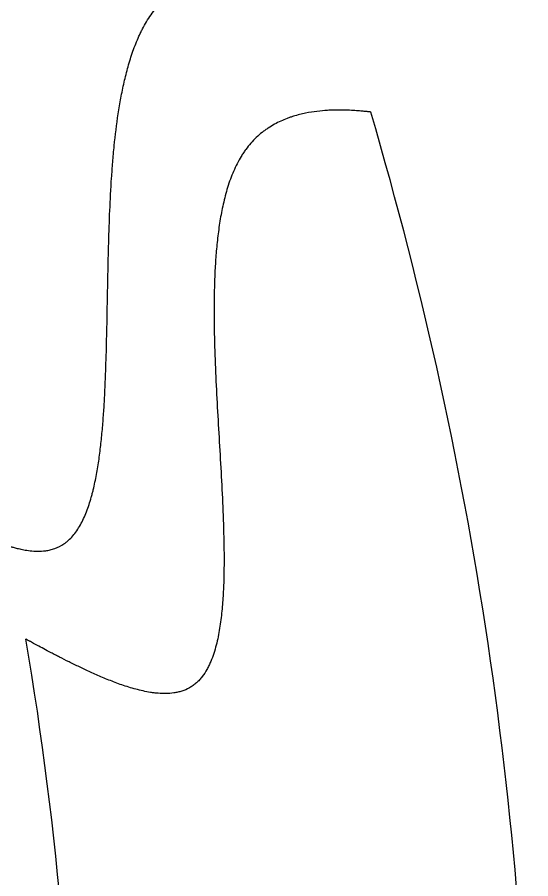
# Model space of a CAD drawing. Extents: x 0 to 1128, y 0 to 827.
# Drawn here: x 311.81 to 325.33, y 228.2 to 250.89 of the extents above; entities that cross this region are included whole.
import ezdxf

# ---------------------------------------------------------------- set-up
doc = ezdxf.new("R2010")
doc.units = 0
doc.header["$LTSCALE"] = 10
doc.header["$MEASUREMENT"] = 0
doc.layers.add('1', color=7, linetype='CONTINUOUS')

msp = doc.modelspace()

# ---------------------------------------------------------------- linework, layer by layer
at = {"layer": '1', "color": 7, "linetype": 'Continuous', "lineweight": -3}
for radius, end in [(103.37, 16.41447), (91.37, 9.657)]:
    msp.add_arc((221.963, 219.186), radius, 0, end, dxfattribs=at)
for points, knots in [([(311.586, 236.969), (311.586, 236.969), (311.597, 236.966), (311.63, 236.955), (311.673, 236.942), (311.7, 236.935), (311.764, 236.917), (311.801, 236.907), (311.865, 236.892), (311.887, 236.887), (311.935, 236.877), (311.959, 236.872), (312.037, 236.857), (312.093, 236.848), (312.213, 236.835), (312.278, 236.83), (312.414, 236.829), (312.487, 236.832), (312.6, 236.848), (312.639, 236.855), (312.699, 236.869), (312.719, 236.874), (312.759, 236.886), (312.779, 236.892), (312.88, 236.928), (312.962, 236.968), (313.063, 237.037), (313.083, 237.052), (313.123, 237.084), (313.143, 237.101), (313.201, 237.153), (313.239, 237.192), (313.311, 237.276), (313.346, 237.321), (313.412, 237.418), (313.444, 237.47), (313.505, 237.578), (313.534, 237.634), (313.587, 237.75), (313.612, 237.809), (313.683, 237.991), (313.725, 238.118), (313.771, 238.281), (313.78, 238.314), (313.797, 238.38), (313.822, 238.479), (313.845, 238.579), (313.888, 238.78), (313.913, 238.916), (313.957, 239.188), (313.976, 239.325), (314.01, 239.6), (314.025, 239.738), (314.052, 240.016), (314.064, 240.155), (314.085, 240.435), (314.095, 240.575), (314.111, 240.856), (314.118, 240.997), (314.131, 241.278), (314.137, 241.419), (314.152, 241.842), (314.16, 242.125), (314.173, 242.69), (314.179, 242.973), (314.189, 243.539), (314.194, 243.822), (314.206, 244.388), (314.212, 244.671), (314.228, 245.238), (314.238, 245.521), (314.262, 246.088), (314.277, 246.371), (314.306, 246.796), (314.316, 246.938), (314.339, 247.221), (314.352, 247.363), (314.395, 247.787), (314.429, 248.069), (314.492, 248.489), (314.516, 248.628), (314.567, 248.906), (314.595, 249.044), (314.658, 249.319), (314.692, 249.456), (314.769, 249.728), (314.811, 249.863), (314.906, 250.131), (314.958, 250.263), (315.033, 250.427), (315.048, 250.46), (315.08, 250.525), (315.096, 250.557), (315.146, 250.653), (315.181, 250.716), (315.292, 250.899), (315.373, 251.016), (315.486, 251.152), (315.51, 251.179), (315.557, 251.231), (315.582, 251.257), (315.657, 251.332), (315.708, 251.38), (315.866, 251.513), (315.978, 251.591), (316.123, 251.675), (316.153, 251.691), (316.212, 251.722), (316.242, 251.737), (316.333, 251.78), (316.394, 251.806), (316.576, 251.875), (316.699, 251.911), (316.882, 251.953), (316.943, 251.965), (317.034, 251.981), (317.064, 251.985), (317.125, 251.994), (317.155, 251.998), (317.306, 252.015), (317.424, 252.023), (317.654, 252.029), (317.767, 252.027), (317.987, 252.018), (318.094, 252.009), (318.251, 251.994), (318.303, 251.988), (318.405, 251.975), (318.455, 251.968), (318.603, 251.946), (318.698, 251.93), (318.88, 251.897), (318.967, 251.879), (319.133, 251.843), (319.213, 251.825), (319.364, 251.788), (319.435, 251.77), (319.636, 251.717), (319.75, 251.684), (319.935, 251.63), (320.007, 251.607), (320.062, 251.59), (320.068, 251.588), (320.079, 251.585), (320.094, 251.58), (320.105, 251.577), (320.124, 251.571), (320.13, 251.569), (320.13, 251.569)], [0, 0, 0, 0, 0.015626, 0.031252, 0.031252, 0.046878, 0.046878, 0.062504, 0.062504, 0.070317, 0.070317, 0.07813, 0.07813, 0.093756, 0.093756, 0.109382, 0.109382, 0.125008, 0.125008, 0.132821, 0.132821, 0.136727, 0.136727, 0.140634, 0.140634, 0.15626, 0.15626, 0.160166, 0.160166, 0.164073, 0.164073, 0.171886, 0.171886, 0.179699, 0.179699, 0.187512, 0.187512, 0.195325, 0.195325, 0.203138, 0.203138, 0.218764, 0.218764, 0.22267, 0.22267, 0.226577, 0.23439, 0.23439, 0.250016, 0.250016, 0.265642, 0.265642, 0.281268, 0.281268, 0.296894, 0.296894, 0.31252, 0.31252, 0.328146, 0.328146, 0.343772, 0.343772, 0.375024, 0.375024, 0.406276, 0.406276, 0.437528, 0.437528, 0.46878, 0.46878, 0.500032, 0.500032, 0.531284, 0.531284, 0.54691, 0.54691, 0.562536, 0.562536, 0.593788, 0.593788, 0.609414, 0.609414, 0.62504, 0.62504, 0.640666, 0.640666, 0.656292, 0.656292, 0.671918, 0.671918, 0.675824, 0.675824, 0.679731, 0.679731, 0.687544, 0.687544, 0.70317, 0.70317, 0.707076, 0.707076, 0.710983, 0.710983, 0.718796, 0.718796, 0.734422, 0.734422, 0.738328, 0.738328, 0.742235, 0.742235, 0.750048, 0.750048, 0.765674, 0.765674, 0.773487, 0.773487, 0.777393, 0.777393, 0.7813, 0.7813, 0.796926, 0.796926, 0.812552, 0.812552, 0.828178, 0.828178, 0.835991, 0.835991, 0.843804, 0.843804, 0.85943, 0.85943, 0.875056, 0.875056, 0.890682, 0.890682, 0.906308, 0.906308, 0.93756, 0.93756, 0.968812, 0.968812, 0.972718, 0.972718, 0.976625, 0.984438, 0.984438, 1, 1, 1, 1]), ([(321.12, 248.397), (321.12, 248.397), (321.107, 248.398), (321.069, 248.403), (321.019, 248.408), (320.988, 248.411), (320.932, 248.417), (320.912, 248.419), (320.869, 248.423), (320.845, 248.425), (320.772, 248.431), (320.717, 248.435), (320.598, 248.442), (320.533, 248.445), (320.393, 248.449), (320.318, 248.45), (320.197, 248.449), (320.156, 248.448), (320.092, 248.446), (320.071, 248.445), (320.027, 248.443), (320.005, 248.442), (319.893, 248.435), (319.8, 248.427), (319.607, 248.404), (319.507, 248.388), (319.3, 248.346), (319.193, 248.32), (319.056, 248.277), (319.028, 248.268), (318.973, 248.249), (318.89, 248.219), (318.807, 248.185), (318.641, 248.108), (318.53, 248.048), (318.408, 247.967), (318.394, 247.958), (318.367, 247.939), (318.353, 247.93), (318.313, 247.9), (318.233, 247.84), (318.156, 247.774), (318.008, 247.633), (317.915, 247.528), (317.809, 247.383), (317.788, 247.353), (317.757, 247.307), (317.747, 247.292), (317.727, 247.261), (317.679, 247.183), (317.634, 247.103), (317.533, 246.905), (317.475, 246.768), (317.398, 246.556), (317.374, 246.484), (317.329, 246.339), (317.308, 246.266), (317.25, 246.046), (317.217, 245.898), (317.16, 245.601), (317.137, 245.452), (317.095, 245.152), (317.078, 245.002), (317.05, 244.699), (317.038, 244.548), (317.019, 244.244), (317.012, 244.092), (317.004, 243.863), (317.002, 243.786), (316.999, 243.634), (316.998, 243.557), (316.993, 243.176), (316.995, 242.87), (317.007, 242.26), (317.017, 241.956), (317.042, 241.346), (317.057, 241.041), (317.09, 240.432), (317.108, 240.127), (317.143, 239.518), (317.161, 239.213), (317.194, 238.604), (317.21, 238.299), (317.236, 237.69), (317.247, 237.385), (317.255, 236.928), (317.257, 236.775), (317.257, 236.471), (317.256, 236.318), (317.249, 236.014), (317.243, 235.861), (317.231, 235.633), (317.226, 235.557), (317.214, 235.405), (317.208, 235.328), (317.185, 235.1), (317.166, 234.949), (317.13, 234.724), (317.116, 234.65), (317.086, 234.501), (317.069, 234.427), (317.031, 234.281), (317.01, 234.208), (316.963, 234.064), (316.937, 233.992), (316.899, 233.904), (316.891, 233.886), (316.876, 233.851), (316.851, 233.799), (316.825, 233.748), (316.769, 233.649), (316.728, 233.586), (316.67, 233.51), (316.658, 233.496), (316.634, 233.467), (316.621, 233.452), (316.583, 233.411), (316.53, 233.358), (316.472, 233.312), (316.427, 233.279), (316.411, 233.269), (316.38, 233.249), (316.364, 233.239), (316.284, 233.194), (316.217, 233.165), (316.114, 233.132), (316.079, 233.123), (316.027, 233.111), (316.009, 233.107), (315.974, 233.101), (315.956, 233.098), (315.869, 233.085), (315.799, 233.08), (315.661, 233.078), (315.592, 233.08), (315.489, 233.089), (315.455, 233.092), (315.387, 233.101), (315.354, 233.105), (315.254, 233.121), (315.188, 233.134), (315.06, 233.162), (314.996, 233.178), (314.871, 233.211), (314.81, 233.229), (314.627, 233.286), (314.509, 233.327), (314.336, 233.392), (314.279, 233.414), (314.166, 233.459), (314.111, 233.481), (313.947, 233.55), (313.842, 233.596), (313.64, 233.689), (313.542, 233.735), (313.354, 233.825), (313.264, 233.869), (313.091, 233.956), (313.008, 233.998), (312.889, 234.059), (312.832, 234.089), (312.776, 234.117), (312.74, 234.136), (312.722, 234.146), (312.634, 234.192), (312.569, 234.227), (312.449, 234.291), (312.394, 234.32), (312.295, 234.373), (312.251, 234.397), (312.194, 234.428), (312.177, 234.438), (312.152, 234.451), (312.145, 234.455), (312.13, 234.463), (312.096, 234.482), (312.052, 234.506), (312.038, 234.513), (312.038, 234.513)], [0, 0, 0, 0, 0.015626, 0.031252, 0.031252, 0.046878, 0.046878, 0.054691, 0.054691, 0.062505, 0.062505, 0.078131, 0.078131, 0.093757, 0.093757, 0.109383, 0.109383, 0.117196, 0.117196, 0.121103, 0.121103, 0.125009, 0.125009, 0.140635, 0.140635, 0.156261, 0.156261, 0.171888, 0.171888, 0.175794, 0.175794, 0.179701, 0.187514, 0.187514, 0.20314, 0.20314, 0.205093, 0.205093, 0.207046, 0.207046, 0.210953, 0.218766, 0.218766, 0.234392, 0.234392, 0.238299, 0.238299, 0.240252, 0.240252, 0.242205, 0.250018, 0.250018, 0.265644, 0.265644, 0.273457, 0.273457, 0.281271, 0.281271, 0.296897, 0.296897, 0.312523, 0.312523, 0.328149, 0.328149, 0.343775, 0.343775, 0.359401, 0.359401, 0.367214, 0.367214, 0.375027, 0.375027, 0.40628, 0.40628, 0.437532, 0.437532, 0.468784, 0.468784, 0.500037, 0.500037, 0.531289, 0.531289, 0.562541, 0.562541, 0.593793, 0.593793, 0.60942, 0.60942, 0.625046, 0.625046, 0.640672, 0.640672, 0.648485, 0.648485, 0.656298, 0.656298, 0.671924, 0.671924, 0.679737, 0.679737, 0.68755, 0.68755, 0.695363, 0.695363, 0.703176, 0.703176, 0.70513, 0.70513, 0.707083, 0.710989, 0.710989, 0.718802, 0.718802, 0.720756, 0.720756, 0.722709, 0.722709, 0.726616, 0.730522, 0.730522, 0.732475, 0.732475, 0.734429, 0.734429, 0.742242, 0.742242, 0.746148, 0.746148, 0.748102, 0.748102, 0.750055, 0.750055, 0.757868, 0.757868, 0.765681, 0.765681, 0.769587, 0.769587, 0.773494, 0.773494, 0.781307, 0.781307, 0.78912, 0.78912, 0.796933, 0.796933, 0.812559, 0.812559, 0.820372, 0.820372, 0.828185, 0.828185, 0.843812, 0.843812, 0.859438, 0.859438, 0.875064, 0.875064, 0.89069, 0.89069, 0.898503, 0.90241, 0.90241, 0.906316, 0.906316, 0.921942, 0.921942, 0.937568, 0.937568, 0.953195, 0.953195, 0.961008, 0.961008, 0.964914, 0.964914, 0.968821, 0.984447, 1, 1, 1, 1])]:
    msp.add_open_spline(points, degree=3, knots=knots, dxfattribs=at)

doc.saveas('drawing.dxf')
